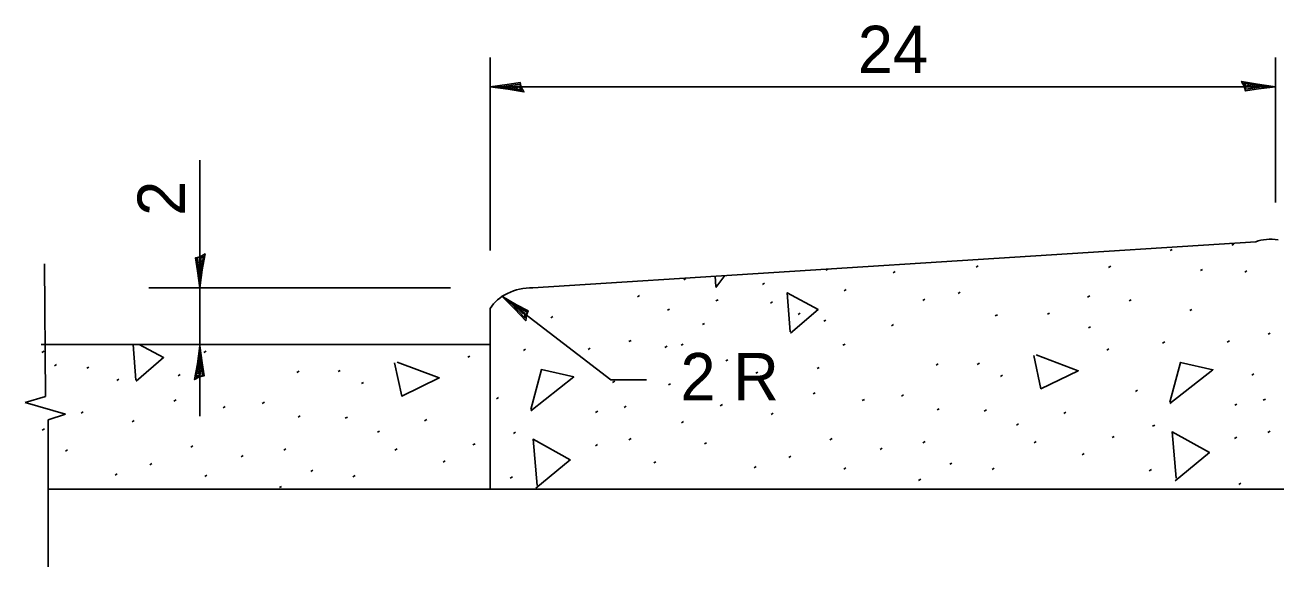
# Model space of a CAD drawing. Extents: x 0 to 2.83, y 0 to 1.83.
# Drawn here: x 1.3994 to 1.7077, y 0.4386 to 0.5722 of the extents above; entities that cross this region are included whole.
import ezdxf

# ---------------------------------------------------------------- set-up
doc = ezdxf.new("R2010")
doc.units = 0
doc.layers.add('RD_Pr_Roadway_Dimensions', color=7, linetype='Continuous')
doc.layers.add('SH_General_Details', color=7, linetype='Continuous')

msp = doc.modelspace()

# ---------------------------------------------------------------- linework, layer by layer
at = {"layer": 'RD_Pr_Roadway_Dimensions'}
for p, q in [((1.51401, 0.51665), (1.51401, 0.56424)), ((1.51401, 0.51665), (1.51401, 0.56424)), ((1.70757, 0.52843), (1.70757, 0.56424)), ((1.70757, 0.52843), (1.70757, 0.56424)), ((1.51401, 0.55702), (1.70757, 0.55702)), ((1.51401, 0.55702), (1.70757, 0.55702)), ((1.44245, 0.50744), (1.44245, 0.53892)), ((1.44245, 0.50744), (1.44245, 0.53892)), ((1.42985, 0.50744), (1.50425, 0.50744)), ((1.42985, 0.50744), (1.50425, 0.50744)), ((1.44245, 0.49311), (1.44245, 0.50744)), ((1.44245, 0.49311), (1.44245, 0.50744)), ((1.54378, 0.48473), (1.51689, 0.50533)), ((1.54378, 0.48473), (1.51689, 0.50533)), ((1.44245, 0.49311), (1.44245, 0.47577)), ((1.44245, 0.49311), (1.44245, 0.47577)), ((1.54378, 0.48473), (1.55255, 0.48473)), ((1.54378, 0.48473), (1.55255, 0.48473))]:
    msp.add_line(p, q, dxfattribs=at)
for points in [[(1.69992, 0.55713), (1.70017, 0.55599), (1.70341, 0.55648), (1.70757, 0.55702), (1.70313, 0.55763), (1.69923, 0.55831), (1.69992, 0.55713), (1.70026, 0.55638), (1.70477, 0.55703), (1.69984, 0.55789), (1.70057, 0.55692), (1.70264, 0.55705), (1.70064, 0.55735)], [(1.69992, 0.55713), (1.70017, 0.55599), (1.70341, 0.55648), (1.70757, 0.55702), (1.70313, 0.55763), (1.69923, 0.55831), (1.69992, 0.55713), (1.70026, 0.55638), (1.70477, 0.55703), (1.69984, 0.55789), (1.70057, 0.55692), (1.70264, 0.55705), (1.70064, 0.55735)], [(1.52166, 0.55691), (1.5214, 0.55805), (1.51817, 0.55756), (1.51401, 0.55702), (1.51845, 0.55641), (1.52234, 0.55573), (1.52166, 0.55691), (1.52132, 0.55766), (1.5168, 0.55701), (1.52174, 0.55615), (1.52101, 0.55712), (1.51893, 0.55699), (1.52093, 0.55668)], [(1.52166, 0.55691), (1.5214, 0.55805), (1.51817, 0.55756), (1.51401, 0.55702), (1.51845, 0.55641), (1.52234, 0.55573), (1.52166, 0.55691), (1.52132, 0.55766), (1.5168, 0.55701), (1.52174, 0.55615), (1.52101, 0.55712), (1.51893, 0.55699), (1.52093, 0.55668)], [(1.44256, 0.5151), (1.44142, 0.51484), (1.44191, 0.5116), (1.44245, 0.50744), (1.44306, 0.51189), (1.44374, 0.51578), (1.44256, 0.5151), (1.44181, 0.51475), (1.44246, 0.51024), (1.44332, 0.51517), (1.44235, 0.51445), (1.44248, 0.51237), (1.44279, 0.51437)], [(1.44256, 0.5151), (1.44142, 0.51484), (1.44191, 0.5116), (1.44245, 0.50744), (1.44306, 0.51189), (1.44374, 0.51578), (1.44256, 0.5151), (1.44181, 0.51475), (1.44246, 0.51024), (1.44332, 0.51517), (1.44235, 0.51445), (1.44248, 0.51237), (1.44279, 0.51437)], [(1.52294, 0.50064), (1.52342, 0.50171), (1.52054, 0.50326), (1.51689, 0.50533), (1.52007, 0.50217), (1.52277, 0.49929), (1.52294, 0.50064), (1.52312, 0.50145), (1.51912, 0.50365), (1.52254, 0.49999), (1.52254, 0.5012), (1.52081, 0.50234), (1.52222, 0.5009)], [(1.52294, 0.50064), (1.52342, 0.50171), (1.52054, 0.50326), (1.51689, 0.50533), (1.52007, 0.50217), (1.52277, 0.49929), (1.52294, 0.50064), (1.52312, 0.50145), (1.51912, 0.50365), (1.52254, 0.49999), (1.52254, 0.5012), (1.52081, 0.50234), (1.52222, 0.5009)], [(1.44234, 0.48546), (1.44348, 0.48571), (1.44299, 0.48895), (1.44245, 0.49311), (1.44184, 0.48867), (1.44116, 0.48478), (1.44234, 0.48546), (1.44309, 0.4858), (1.44244, 0.49031), (1.44158, 0.48538), (1.44255, 0.48611), (1.44242, 0.48818), (1.44212, 0.48619)], [(1.44234, 0.48546), (1.44348, 0.48571), (1.44299, 0.48895), (1.44245, 0.49311), (1.44184, 0.48867), (1.44116, 0.48478), (1.44234, 0.48546), (1.44309, 0.4858), (1.44244, 0.49031), (1.44158, 0.48538), (1.44255, 0.48611), (1.44242, 0.48818), (1.44212, 0.48619)]]:
    msp.add_lwpolyline(points, dxfattribs=at)
at = {"layer": 'SH_General_Details'}
for p, q in [((1.52456, 0.50744), (1.70275, 0.51875)), ((1.52456, 0.50744), (1.70275, 0.51875)), ((1.69682, 0.51791), (1.69734, 0.51821)), ((1.69682, 0.51791), (1.69734, 0.51821)), ((1.68164, 0.51659), (1.68216, 0.51689)), ((1.68164, 0.51659), (1.68216, 0.51689)), ((1.40437, 0.48063), (1.40418, 0.51334)), ((1.40437, 0.48063), (1.40418, 0.51334)), ((1.59672, 0.51174), (1.59724, 0.51204)), ((1.59672, 0.51174), (1.59724, 0.51204)), ((1.63381, 0.51251), (1.63433, 0.51281)), ((1.63381, 0.51251), (1.63433, 0.51281)), ((1.66646, 0.51244), (1.66698, 0.51274)), ((1.66646, 0.51244), (1.66698, 0.51274)), ((1.6891, 0.51167), (1.68962, 0.51197)), ((1.6891, 0.51167), (1.68962, 0.51197)), ((1.56172, 0.50941), (1.56224, 0.50971)), ((1.56172, 0.50941), (1.56224, 0.50971)), ((1.61332, 0.51111), (1.61384, 0.51141)), ((1.61332, 0.51111), (1.61384, 0.51141)), ((1.70005, 0.51128), (1.70057, 0.51158)), ((1.70005, 0.51128), (1.70057, 0.51158)), ((1.58115, 0.50827), (1.58167, 0.50857)), ((1.58115, 0.50827), (1.58167, 0.50857)), ((1.60128, 0.50668), (1.6018, 0.50698)), ((1.60128, 0.50668), (1.6018, 0.50698)), ((1.62934, 0.50606), (1.62986, 0.50636)), ((1.62934, 0.50606), (1.62986, 0.50636)), ((1.55034, 0.50522), (1.55086, 0.50552)), ((1.55034, 0.50522), (1.55086, 0.50552)), ((1.56967, 0.50417), (1.57019, 0.50447)), ((1.56967, 0.50417), (1.57019, 0.50447)), ((1.58308, 0.50363), (1.5836, 0.50393)), ((1.58308, 0.50363), (1.5836, 0.50393)), ((1.62066, 0.50432), (1.62118, 0.50462)), ((1.62066, 0.50432), (1.62118, 0.50462)), ((1.66129, 0.50514), (1.66181, 0.50544)), ((1.66129, 0.50514), (1.66181, 0.50544)), ((1.67152, 0.50419), (1.67204, 0.50449)), ((1.67152, 0.50419), (1.67204, 0.50449)), ((1.51401, 0.50235), (1.51401, 0.4578)), ((1.51401, 0.50235), (1.51401, 0.4578)), ((1.52893, 0.50001), (1.52945, 0.50031)), ((1.52893, 0.50001), (1.52945, 0.50031)), ((1.55773, 0.50189), (1.55825, 0.50219)), ((1.55773, 0.50189), (1.55825, 0.50219)), ((1.5899, 0.50086), (1.59042, 0.50116)), ((1.5899, 0.50086), (1.59042, 0.50116)), ((1.63852, 0.50048), (1.63904, 0.50078)), ((1.63852, 0.50048), (1.63904, 0.50078)), ((1.65138, 0.50091), (1.6519, 0.50121)), ((1.65138, 0.50091), (1.6519, 0.50121)), ((1.68646, 0.5018), (1.68698, 0.5021)), ((1.68646, 0.5018), (1.68698, 0.5021)), ((1.56632, 0.49836), (1.56684, 0.49866)), ((1.56632, 0.49836), (1.56684, 0.49866)), ((1.59624, 0.49916), (1.59676, 0.49946)), ((1.59624, 0.49916), (1.59676, 0.49946)), ((1.61295, 0.49808), (1.61347, 0.49838)), ((1.61295, 0.49808), (1.61347, 0.49838)), ((1.66152, 0.49753), (1.66204, 0.49783)), ((1.66152, 0.49753), (1.66204, 0.49783)), ((1.40333, 0.49348), (1.51401, 0.49348)), ((1.40333, 0.49348), (1.51401, 0.49348)), ((1.54823, 0.49417), (1.54875, 0.49447)), ((1.54823, 0.49417), (1.54875, 0.49447)), ((1.56108, 0.49325), (1.56159, 0.49355)), ((1.56108, 0.49325), (1.56159, 0.49355)), ((1.60099, 0.49326), (1.60151, 0.49356)), ((1.60099, 0.49326), (1.60151, 0.49356)), ((1.67977, 0.49377), (1.68029, 0.49407)), ((1.67977, 0.49377), (1.68029, 0.49407)), ((1.69571, 0.49403), (1.69623, 0.49433)), ((1.69571, 0.49403), (1.69623, 0.49433)), ((1.70576, 0.49596), (1.70628, 0.49626)), ((1.70576, 0.49596), (1.70628, 0.49626)), ((1.40354, 0.49146), (1.40406, 0.49176)), ((1.40354, 0.49146), (1.40406, 0.49176)), ((1.44345, 0.49147), (1.44397, 0.49177)), ((1.44345, 0.49147), (1.44397, 0.49177)), ((1.50848, 0.49029), (1.509, 0.49059)), ((1.50848, 0.49029), (1.509, 0.49059)), ((1.52224, 0.49198), (1.52276, 0.49228)), ((1.52224, 0.49198), (1.52276, 0.49228)), ((1.53818, 0.49224), (1.5387, 0.49254)), ((1.53818, 0.49224), (1.5387, 0.49254)), ((1.5571, 0.49274), (1.55762, 0.49304)), ((1.5571, 0.49274), (1.55762, 0.49304)), ((1.56414, 0.49001), (1.56466, 0.49031)), ((1.56414, 0.49001), (1.56466, 0.49031)), ((1.66601, 0.49208), (1.66653, 0.49238)), ((1.66601, 0.49208), (1.66653, 0.49238)), ((1.40661, 0.48821), (1.40713, 0.48851)), ((1.40661, 0.48821), (1.40713, 0.48851)), ((1.41456, 0.48759), (1.41508, 0.48789)), ((1.41456, 0.48759), (1.41508, 0.48789)), ((1.57209, 0.48939), (1.57261, 0.48969)), ((1.57209, 0.48939), (1.57261, 0.48969)), ((1.59463, 0.4875), (1.59515, 0.4878)), ((1.59463, 0.4875), (1.59515, 0.4878)), ((1.62393, 0.48834), (1.62445, 0.48864)), ((1.62393, 0.48834), (1.62445, 0.48864)), ((1.63409, 0.48854), (1.63461, 0.48884)), ((1.63409, 0.48854), (1.63461, 0.48884)), ((1.42196, 0.48457), (1.42248, 0.48487)), ((1.42196, 0.48457), (1.42248, 0.48487)), ((1.4371, 0.48571), (1.43762, 0.48601)), ((1.4371, 0.48571), (1.43762, 0.48601)), ((1.4664, 0.48655), (1.46692, 0.48685)), ((1.4664, 0.48655), (1.46692, 0.48685)), ((1.47656, 0.48675), (1.47708, 0.48705)), ((1.47656, 0.48675), (1.47708, 0.48705)), ((1.54421, 0.48411), (1.54473, 0.48441)), ((1.54421, 0.48411), (1.54473, 0.48441)), ((1.5795, 0.48636), (1.58002, 0.48666)), ((1.5795, 0.48636), (1.58002, 0.48666)), ((1.63982, 0.48559), (1.64033, 0.48589)), ((1.63982, 0.48559), (1.64033, 0.48589)), ((1.70174, 0.4859), (1.70226, 0.4862)), ((1.70174, 0.4859), (1.70226, 0.4862)), ((1.48228, 0.4838), (1.4828, 0.4841)), ((1.48228, 0.4838), (1.4828, 0.4841)), ((1.55798, 0.48347), (1.5585, 0.48377)), ((1.55798, 0.48347), (1.5585, 0.48377)), ((1.59362, 0.48126), (1.59414, 0.48156)), ((1.59362, 0.48126), (1.59414, 0.48156)), ((1.67309, 0.48187), (1.67361, 0.48217)), ((1.67309, 0.48187), (1.67361, 0.48217)), ((1.40437, 0.48063), (1.39936, 0.47914)), ((1.40437, 0.48063), (1.39936, 0.47914)), ((1.39936, 0.47914), (1.40936, 0.47628)), ((1.39936, 0.47914), (1.40936, 0.47628)), ((1.43608, 0.47947), (1.4366, 0.47977)), ((1.43608, 0.47947), (1.4366, 0.47977)), ((1.4482, 0.47783), (1.44872, 0.47813)), ((1.4482, 0.47783), (1.44872, 0.47813)), ((1.45784, 0.47892), (1.45836, 0.47922)), ((1.45784, 0.47892), (1.45836, 0.47922)), ((1.51556, 0.48008), (1.51608, 0.48038)), ((1.51556, 0.48008), (1.51608, 0.48038)), ((1.54705, 0.47791), (1.54757, 0.47821)), ((1.54705, 0.47791), (1.54757, 0.47821)), ((1.57073, 0.47833), (1.57125, 0.47863)), ((1.57073, 0.47833), (1.57125, 0.47863)), ((1.60573, 0.47962), (1.60625, 0.47992)), ((1.60573, 0.47962), (1.60625, 0.47992)), ((1.61537, 0.48072), (1.61589, 0.48102)), ((1.61537, 0.48072), (1.61589, 0.48102)), ((1.69755, 0.47847), (1.69807, 0.47877)), ((1.69755, 0.47847), (1.69807, 0.47877)), ((1.70458, 0.4797), (1.7051, 0.48)), ((1.70458, 0.4797), (1.7051, 0.48)), ((1.40936, 0.47628), (1.40507, 0.47485)), ((1.40936, 0.47628), (1.40507, 0.47485)), ((1.4132, 0.47653), (1.41372, 0.47683)), ((1.4132, 0.47653), (1.41372, 0.47683)), ((1.46666, 0.47552), (1.46718, 0.47582)), ((1.46666, 0.47552), (1.46718, 0.47582)), ((1.47829, 0.47524), (1.47881, 0.47554)), ((1.47829, 0.47524), (1.47881, 0.47554)), ((1.49786, 0.47462), (1.49838, 0.47492)), ((1.49786, 0.47462), (1.49838, 0.47492)), ((1.54002, 0.47667), (1.54054, 0.47697)), ((1.54002, 0.47667), (1.54054, 0.47697)), ((1.58329, 0.47619), (1.58381, 0.47649)), ((1.58329, 0.47619), (1.58381, 0.47649)), ((1.62419, 0.47732), (1.62471, 0.47762)), ((1.62419, 0.47732), (1.62471, 0.47762)), ((1.63582, 0.47703), (1.63634, 0.47733)), ((1.63582, 0.47703), (1.63634, 0.47733)), ((1.65539, 0.47642), (1.65591, 0.47672)), ((1.65539, 0.47642), (1.65591, 0.47672)), ((1.40361, 0.47234), (1.40413, 0.47264)), ((1.40361, 0.47234), (1.40413, 0.47264)), ((1.40507, 0.47485), (1.40507, 0.43858)), ((1.40507, 0.47485), (1.40507, 0.43858)), ((1.42576, 0.4744), (1.42628, 0.4747)), ((1.42576, 0.4744), (1.42628, 0.4747)), ((1.48624, 0.47179), (1.48676, 0.47209)), ((1.48624, 0.47179), (1.48676, 0.47209)), ((1.56114, 0.47413), (1.56166, 0.47443)), ((1.56114, 0.47413), (1.56166, 0.47443)), ((1.64377, 0.47358), (1.64429, 0.47388)), ((1.64377, 0.47358), (1.64429, 0.47388)), ((1.67731, 0.47328), (1.67783, 0.47358)), ((1.67731, 0.47328), (1.67783, 0.47358)), ((1.70575, 0.47174), (1.70627, 0.47204)), ((1.70575, 0.47174), (1.70627, 0.47204)), ((1.50977, 0.46869), (1.51029, 0.46899)), ((1.50977, 0.46869), (1.51029, 0.46899)), ((1.51977, 0.47149), (1.52029, 0.47179)), ((1.51977, 0.47149), (1.52029, 0.47179)), ((1.53999, 0.46847), (1.54051, 0.46877)), ((1.53999, 0.46847), (1.54051, 0.46877)), ((1.54822, 0.46995), (1.54874, 0.47025)), ((1.54822, 0.46995), (1.54874, 0.47025)), ((1.56683, 0.46892), (1.56735, 0.46922)), ((1.56683, 0.46892), (1.56735, 0.46922)), ((1.59776, 0.46995), (1.59828, 0.47025)), ((1.59776, 0.46995), (1.59828, 0.47025)), ((1.62069, 0.46919), (1.62121, 0.46949)), ((1.62069, 0.46919), (1.62121, 0.46949)), ((1.64808, 0.46921), (1.6486, 0.46951)), ((1.64808, 0.46921), (1.6486, 0.46951)), ((1.6673, 0.47049), (1.66782, 0.47079)), ((1.6673, 0.47049), (1.66782, 0.47079)), ((1.69752, 0.47026), (1.69804, 0.47056)), ((1.69752, 0.47026), (1.69804, 0.47056)), ((1.4093, 0.46713), (1.40982, 0.46743)), ((1.4093, 0.46713), (1.40982, 0.46743)), ((1.44023, 0.46816), (1.44075, 0.46846)), ((1.44023, 0.46816), (1.44075, 0.46846)), ((1.45262, 0.46578), (1.45314, 0.46608)), ((1.45262, 0.46578), (1.45314, 0.46608)), ((1.46316, 0.4674), (1.46368, 0.4677)), ((1.46316, 0.4674), (1.46368, 0.4677)), ((1.49055, 0.46742), (1.49107, 0.46772)), ((1.49055, 0.46742), (1.49107, 0.46772)), ((1.58762, 0.46559), (1.58814, 0.46589)), ((1.58762, 0.46559), (1.58814, 0.46589)), ((1.61016, 0.46757), (1.61068, 0.46787)), ((1.61016, 0.46757), (1.61068, 0.46787)), ((1.65993, 0.46623), (1.66045, 0.46653)), ((1.65993, 0.46623), (1.66045, 0.46653)), ((1.43009, 0.4638), (1.43061, 0.4641)), ((1.43009, 0.4638), (1.43061, 0.4641)), ((1.5024, 0.46444), (1.50292, 0.46474)), ((1.5024, 0.46444), (1.50292, 0.46474)), ((1.55434, 0.46424), (1.55486, 0.46454)), ((1.55434, 0.46424), (1.55486, 0.46454)), ((1.57911, 0.46305), (1.57962, 0.46335)), ((1.57911, 0.46305), (1.57962, 0.46335)), ((1.6012, 0.4627), (1.60172, 0.463)), ((1.6012, 0.4627), (1.60172, 0.463)), ((1.6273, 0.46392), (1.62782, 0.46422)), ((1.6273, 0.46392), (1.62782, 0.46422)), ((1.63773, 0.46264), (1.63825, 0.46294)), ((1.63773, 0.46264), (1.63825, 0.46294)), ((1.6765, 0.46229), (1.67702, 0.46259)), ((1.6765, 0.46229), (1.67702, 0.46259)), ((1.42157, 0.46126), (1.42209, 0.46156)), ((1.42157, 0.46126), (1.42209, 0.46156)), ((1.44367, 0.46091), (1.44419, 0.46121)), ((1.44367, 0.46091), (1.44419, 0.46121)), ((1.46977, 0.46213), (1.47029, 0.46243)), ((1.46977, 0.46213), (1.47029, 0.46243)), ((1.4802, 0.46085), (1.48071, 0.46115)), ((1.4802, 0.46085), (1.48071, 0.46115)), ((1.51897, 0.4605), (1.51949, 0.4608)), ((1.51897, 0.4605), (1.51949, 0.4608)), ((1.61963, 0.45994), (1.62015, 0.46024)), ((1.61963, 0.45994), (1.62015, 0.46024)), ((1.40507, 0.4578), (1.88587, 0.4578)), ((1.40507, 0.4578), (1.88587, 0.4578)), ((1.4621, 0.45815), (1.46262, 0.45845)), ((1.4621, 0.45815), (1.46262, 0.45845)), ((1.66666, 0.4578), (1.66678, 0.45788)), ((1.66666, 0.4578), (1.66678, 0.45788)), ((1.69854, 0.45894), (1.69906, 0.45924)), ((1.69854, 0.45894), (1.69906, 0.45924))]:
    msp.add_line(p, q, dxfattribs=at)
for points in [[(1.56965, 0.50774), (1.56948, 0.51033)], [(1.56965, 0.50774), (1.56948, 0.51033)], [(1.57188, 0.51048), (1.56966, 0.50753)], [(1.57188, 0.51048), (1.56966, 0.50753)], [(1.58797, 0.49656), (1.58726, 0.50621), (1.59484, 0.50209), (1.58806, 0.49625)], [(1.58797, 0.49656), (1.58726, 0.50621), (1.59484, 0.50209), (1.58806, 0.49625)], [(1.42666, 0.48468), (1.42601, 0.49348)], [(1.42666, 0.48468), (1.42601, 0.49348)], [(1.4275, 0.49348), (1.43353, 0.4902), (1.42674, 0.48437)], [(1.4275, 0.49348), (1.43353, 0.4902), (1.42674, 0.48437)], [(1.6486, 0.49087), (1.65899, 0.48699), (1.64977, 0.48253), (1.648, 0.4907)], [(1.6486, 0.49087), (1.65899, 0.48699), (1.64977, 0.48253), (1.648, 0.4907)], [(1.49107, 0.48908), (1.50146, 0.48519), (1.49224, 0.48074), (1.49047, 0.48891)], [(1.49107, 0.48908), (1.50146, 0.48519), (1.49224, 0.48074), (1.49047, 0.48891)], [(1.524, 0.4774), (1.52664, 0.48725), (1.53463, 0.48544), (1.52404, 0.47707)], [(1.524, 0.4774), (1.52664, 0.48725), (1.53463, 0.48544), (1.52404, 0.47707)], [(1.68153, 0.47919), (1.68418, 0.48904), (1.69216, 0.48723), (1.68157, 0.47886)], [(1.68153, 0.47919), (1.68418, 0.48904), (1.69216, 0.48723), (1.68157, 0.47886)], [(1.68313, 0.46051), (1.68211, 0.47188), (1.6913, 0.46678), (1.68283, 0.45981)], [(1.68313, 0.46051), (1.68211, 0.47188), (1.6913, 0.46678), (1.68283, 0.45981)], [(1.5256, 0.45871), (1.52458, 0.47009), (1.53377, 0.46499), (1.5253, 0.45802)], [(1.5256, 0.45871), (1.52458, 0.47009), (1.53377, 0.46499), (1.5253, 0.45802)]]:
    msp.add_lwpolyline(points, dxfattribs=at)
for centre, major_axis, start_param in [((1.70908, 0.50952), (-0.00941, 0.00686), 5.291572), ((1.70908, 0.50952), (-0.00941, 0.00686), 5.291572), ((1.52456, 0.49862), (-0.01164, 0), 4.712389), ((1.52456, 0.49862), (-0.01164, 0), 4.712389)]:
    msp.add_ellipse(centre, major_axis=major_axis, ratio=0.757615, start_param=start_param, end_param=5.846926, dxfattribs=at)

# ---------------------------------------------------------------- texts
at = {"layer": 'RD_Pr_Roadway_Dimensions'}
for s, p in [('24', (1.60464, 0.56038)), ('2 R', (1.56091, 0.47968))]:
    msp.add_text(s, height=0.011667, dxfattribs=at).set_placement(p)
msp.add_text('2', height=0.01167, rotation=90, dxfattribs=at).set_placement((1.43877, 0.52515))

doc.saveas('drawing.dxf')
